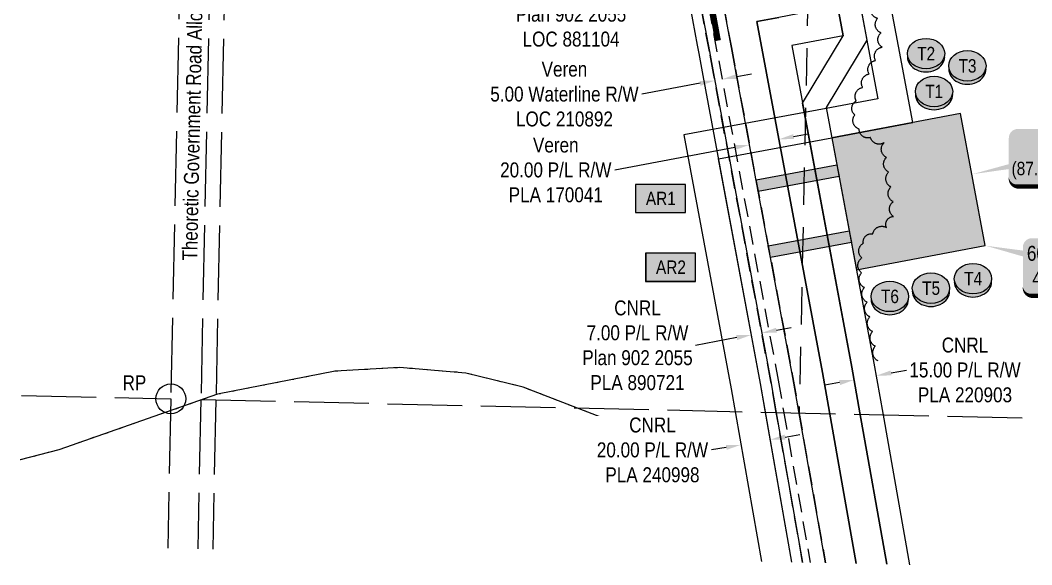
# Model space of a CAD drawing. Extents: x 404135 to 406504, y 6061258 to 6063385.
# Drawn here: x 404585 to 405262, y 6061265 to 6061630 of the extents above; entities that cross this region are included whole.
import ezdxf
from ezdxf.enums import TextEntityAlignment as Align

# ---------------------------------------------------------------- set-up
doc = ezdxf.new("R2010")
doc.units = 0
doc.header["$LTSCALE"] = 5
doc.header["$PDSIZE"] = 0.5
for name, pattern in [('0', [1, 1, 0]), ('foc-ACCESSROAD', [3.75, 2.5, -1.25]), ('foc-FLOWLINE', [3.75, 2.5, -1.25]), ('foc-LSD', [8, 5, -3]), ('foc-UNSURVEYED', [12.5, 10, -2.5]), ('foc-WHEELTRACKS', [2, 0.4, -1.6])]:
    doc.linetypes.add(name, pattern=pattern)
doc.layers.get('Defpoints').update_dxf_attribs({"color": 9})
for name, color, linetype in [('35', 37, 'Continuous'), ('AS-ROADS', 254, 'Continuous'), ('C-FLOWLINE', 13, 'foc-FLOWLINE'), ('C-RW', 13, 'Continuous'), ('DETAIL-T', 7, 'Continuous'), ('F-AR', 190, 'foc-ACCESSROAD'), ('F-RW', 190, 'Continuous'), ('L-ROAD-T', 7, 'Continuous'), ('L-SECTION-LSD', 7, 'foc-LSD'), ('L-USEC', 7, 'foc-UNSURVEYED'), ('P-CROSSINGS', 250, 'Continuous'), ('P-TEMP-BLOCKS', 250, 'Continuous'), ('P-TEMP-H', 41, 'Continuous'), ('P-TEMP_WORKSPACE', 46, 'Continuous'), ('T-BUSH', 110, '0'), ('T-WATER-P3', 160, 'foc-WHEELTRACKS')]:
    doc.layers.add(name, color=color, linetype=linetype)
for name, color, linetype, lineweight in [('C-RW-T', 13, 'Continuous', 9), ('F-AR-T', 190, 'Continuous', 9), ('F-RW-T', 190, 'Continuous', 9)]:
    doc.layers.add(name, color=color, linetype=linetype, lineweight=lineweight)
doc.layers.add('P-100m WELL BORE BUFFER', color=7, linetype='Continuous', true_color=0xf5ffd6)
doc.styles.add('80', font='ARIALN.TTF', dxfattribs={"height": 10})
doc.styles.add('80CG', font='ARIALN.TTF', dxfattribs={"height": 10})
doc.styles.add('80L', font='ARIALN.TTF', dxfattribs={"height": 10})
doc.styles.add('BOLD', font='ARIALNB.TTF')
doc.styles.add('foc-LtypeFont', font='ARIALN.TTF', dxfattribs={"height": 7.35})
doc.linetypes.add('foc-TOPO-flowdirection-NOLINE', pattern='A,0,[">",foc-LtypeFont,S=0.3,R=0,X=0,Y=-0.945],-20,[">",foc-LtypeFont,S=0.3,R=0,X=0,Y=-0.945],0', length=20)
doc.dimstyles.new('Compass 5 000', dxfattribs={"dimscale": 5, "dimtxt": 9, "dimasz": 2, "dimexe": 0.2, "dimexo": 0.0625, "dimgap": 0.5, "dimtad": 0, "dimtih": 1, "dimtoh": 1, "dimzin": 0, "dimdsep": 46, "dimtxsty": '80CG', "dimcen": 0.1, "dimse1": 1, "dimse2": 1, "dimclrd": 256, "dimclrt": 256, "dimaunit": 1, "dimadec": 4, "dimazin": 0, "dimtfac": 0.06, "dimtofl": 0, "dimtmove": 0, "dimatfit": 1, "dimfxl": 0.2, "dimtolj": 1, "dimtzin": 0, "dimlwd": -1, "dimarcsym": 0})

# ---------------------------------------------------------------- blocks, each defined once
blk = doc.blocks.new('*D364')
at = {"layer": 'Defpoints', "color": 0, "transparency": 16777216}
for p in [(405053.09, 6061653.28), (405064.26, 6061593.39), (405049.52, 6061590.64)]:
    blk.add_point(p, dxfattribs=at)
at = {"layer": 'F-AR-T', "transparency": 16777216}
for p, q in [((405062.92, 6061655.12), (405072.75, 6061656.95)), ((405028.51, 6061648.7), (404992.39, 6061641.96))]:
    blk.add_line(p, q, dxfattribs=at)
for points in [[(405062.61, 6061656.76), (405063.22, 6061653.48), (405053.09, 6061653.28)], [(405028.21, 6061650.34), (405028.82, 6061647.06), (405038.35, 6061650.53)]]:
    blk.add_solid(points, dxfattribs=at)
at = {"layer": 'F-AR-T', "transparency": 16777216, "insert": (404953.62, 6061641.96), "char_height": 10, "attachment_point": 5, "style": '80CG'}
blk.add_mtext('\\A1;CNRL\\P15.00 A/R\\PPlan 902 2055\\PLOC 881104', dxfattribs=at)
blk = doc.blocks.new('*D366')
at = {"layer": 'C-RW-T', "transparency": 16777216}
for p, q in [((405064.58, 6061591.96), (405074.41, 6061593.79)), ((405040, 6061587.39), (405001.06, 6061580.14))]:
    blk.add_line(p, q, dxfattribs=at)
for points in [[(405064.27, 6061593.6), (405064.88, 6061590.32), (405054.75, 6061590.13)], [(405039.7, 6061589.02), (405040.31, 6061585.75), (405049.83, 6061589.22)]]:
    blk.add_solid(points, dxfattribs=at)
at = {"layer": 'Defpoints', "color": 0, "transparency": 16777216}
for p in [(405049.83, 6061589.22), (405063.34, 6061516.69), (405068.25, 6061517.6)]:
    blk.add_point(p, dxfattribs=at)
at = {"layer": 'C-RW-T', "transparency": 16777216, "insert": (404949.19, 6061580.14), "char_height": 10, "attachment_point": 5, "style": '80CG'}
blk.add_mtext('\\A1;Veren\\P5.00 Waterline R/W\\PLOC 210892', dxfattribs=at)
blk = doc.blocks.new('*D368')
at = {"layer": 'Defpoints', "color": 0, "transparency": 16777216}
for p in [(405068.08, 6061491.13), (405061.2, 6061489.85), (405074.42, 6061418.97)]:
    blk.add_point(p, dxfattribs=at)
at = {"layer": 'F-RW-T', "transparency": 16777216}
for p, q in [((405091.13, 6061422.08), (405100.96, 6061423.92)), ((405064.59, 6061417.13), (405036.85, 6061411.96))]:
    blk.add_line(p, q, dxfattribs=at)
for points in [[(405090.83, 6061423.72), (405091.44, 6061420.45), (405081.3, 6061420.25)], [(405064.28, 6061418.77), (405064.9, 6061415.49), (405074.42, 6061418.97)]]:
    blk.add_solid(points, dxfattribs=at)
at = {"layer": 'F-RW-T', "transparency": 16777216, "insert": (404998.09, 6061411.96), "char_height": 10, "attachment_point": 5, "style": '80CG'}
blk.add_mtext('\\A1;CNRL\\P7.00 P/L R/W\\PPlan 902 2055\\PPLA 890721', dxfattribs=at)
blk = doc.blocks.new('*D369')
at = {"layer": 'Defpoints', "color": 0, "transparency": 16777216}
for p in [(405140.15, 6061405.54), (405154.88, 6061408.3), (405158, 6061391.62)]:
    blk.add_point(p, dxfattribs=at)
at = {"layer": 'F-RW-T', "transparency": 16777216}
for p, q in [((405167.83, 6061393.46), (405178.28, 6061395.42)), ((405133.44, 6061387.03), (405123.61, 6061385.19))]:
    blk.add_line(p, q, dxfattribs=at)
for points in [[(405167.53, 6061395.1), (405168.14, 6061391.83), (405158, 6061391.62)], [(405133.13, 6061388.67), (405133.74, 6061385.39), (405143.27, 6061388.87)]]:
    blk.add_solid(points, dxfattribs=at)
at = {"layer": 'F-RW-T', "transparency": 16777216, "insert": (405217.36, 6061395.42), "char_height": 10, "attachment_point": 5, "style": '80CG'}
blk.add_mtext('\\A1;CNRL\\P15.00 P/L R/W\\PPLA 220903', dxfattribs=at)
blk = doc.blocks.new('*D371')
at = {"layer": 'C-RW-T', "transparency": 16777216}
for p, q in [((405102.64, 6061551.73), (405112.47, 6061553.57)), ((405063.18, 6061544.36), (404982.93, 6061529.35))]:
    blk.add_line(p, q, dxfattribs=at)
for points in [[(405102.33, 6061553.37), (405102.95, 6061550.1), (405092.81, 6061549.9)], [(405062.88, 6061545.99), (405063.49, 6061542.72), (405073.01, 6061546.19)]]:
    blk.add_solid(points, dxfattribs=at)
at = {"layer": 'Defpoints', "color": 0, "transparency": 16777216}
for p in [(405092.81, 6061549.9), (405090.81, 6061451.05), (405110.6, 6061454.75)]:
    blk.add_point(p, dxfattribs=at)
at = {"layer": 'C-RW-T', "transparency": 16777216, "insert": (404943.39, 6061529.35), "char_height": 10, "attachment_point": 5, "style": '80CG'}
blk.add_mtext('\\A1;Veren\\P20.00 P/L R/W\\PPLA 170041', dxfattribs=at)
blk = doc.blocks.new('*U436')
at = {"true_color": 0xff8aff}
h = blk.add_hatch(color=211, dxfattribs=at)
edge = h.paths.add_edge_path()
edge.add_line((-26.5, -20), (26.5, -20))
edge.add_arc((26.5, -14), 6, 270, 360)
edge.add_line((32.5, -14), (32.5, 12.5))
edge.add_arc((26.5, 12.5), 6, 0, 90)
edge.add_line((26.5, 18.5), (-26.5, 18.5))
edge.add_arc((-26.5, 12.5), 6, 90, 180)
edge.add_line((-32.5, 12.5), (-32.5, -14))
edge.add_arc((-26.5, -14), 6, 180, 270)
at = {"color": 250, "flags": 128}
blk.add_lwpolyline([(-26.5, -20, 3, 3, 0), (26.5, -20, 3, 3, 0.414214), (32.5, -14, 3, 3, 0), (32.5, 12.5, 3, 0, 0.414214), (26.5, 18.5, 0, 0, 0), (-26.5, 18.5, 0, 0, 0.414214), (-32.5, 12.5, 0, 0, 0), (-32.5, -14, 0, 3, 0.414214)], format="xyseb", close=True, dxfattribs=at)
at = {"flags": 128}
blk.add_lwpolyline([(-57.19, -11.83, 0, 7.5, 0), (0, 0, 0, 0, 0)], format="xyseb", dxfattribs=at)
at = {"color": 250}
for tag, p, height, style in [('TEMP_AREA_W1_001', (-9.21, 2.24), 12, 'BOLD'), ('ENTER_TEXT_001', (-30.66, -12.47), 9, '80')]:
    blk.add_attdef(tag, p, '', height=height, dxfattribs=dict(at, style=style))
blk = doc.blocks.new('RP')
at = {"layer": '35', "color": 3}
blk.add_circle((0, 0), 10, dxfattribs=at)
at = {"layer": '35', "color": 3, "style": '80'}
blk.add_attdef('RP_001', (-32.36, 5.75), '', height=10, dxfattribs=at)
blk = doc.blocks.new('*U441')
h = blk.add_hatch(color=254)
edge = h.paths.add_edge_path()
edge.add_line((-34, -20), (34, -20))
edge.add_arc((34, -14), 6, 270, 360)
edge.add_line((40, -14), (40, 12.5))
edge.add_arc((34, 12.5), 6, 0, 90)
edge.add_line((34, 18.5), (-34, 18.5))
edge.add_arc((-34, 12.5), 6, 90, 180)
edge.add_line((-40, 12.5), (-40, -14))
edge.add_arc((-34, -14), 6, 180, 270)
at = {"color": 1, "flags": 128}
blk.add_lwpolyline([(-65.14, 13.55, 0, 10, 0), (0, 0, 5, 5, 0)], format="xyseb", dxfattribs=at)
blk.add_lwpolyline([(-34, -20, 3, 3, 0), (34, -20, 3, 3, 0.414214), (40, -14, 3, 3, 0), (40, 12.5, 3, 0, 0.414214), (34, 18.5, 0, 0, 0), (-34, 18.5, 0, 0, 0.414214), (-40, 12.5, 0, 0, 0), (-40, -14, 0, 3, 0.414214)], format="xyseb", close=True, dxfattribs=at)
at = {"color": 1, "style": '80'}
blk.add_attdef('ENTER_TEXT_001', (-35.99, -5), '', height=10, dxfattribs=at)
blk = doc.blocks.new('Well_proximity')
h = blk.add_hatch(color=191)
h.dxf.hatch_style = 1
edge = h.paths.add_edge_path()
edge.add_ellipse((0, 0), major_axis=(-12.5, 0), ratio=0.816297, start_angle=0, end_angle=360)
h = blk.add_hatch(color=250)
h.dxf.hatch_style = 1
edge = h.paths.add_edge_path()
edge.add_ellipse((0, -2.05), major_axis=(-12.5, 0), ratio=0.816297, start_angle=0, end_angle=180)
edge.add_line((12.5, -2.05), (12.5, 0))
edge.add_ellipse((0, 0), major_axis=(-12.5, 0), ratio=0.816297, start_angle=0, end_angle=180, ccw=False)
edge.add_line((-12.5, 0), (-12.5, -2.05))
at = {"color": 250}
blk.add_ellipse((0, 0), major_axis=(-12.5, 0), ratio=0.816297, dxfattribs=at)
blk.add_ellipse((0, -2.05), major_axis=(-12.5, 0), ratio=0.816297, start_param=0, end_param=3.141593, dxfattribs=at)
at = {"color": 250, "style": '80L'}
blk.add_attdef('CROSSING', text='', height=9, dxfattribs=at).set_placement((0.09, 0.02), align=Align.MIDDLE_CENTER)
blk = doc.blocks.new('*D450')
at = {"layer": 'C-RW-T', "transparency": 16777216}
for p, q in [((405137.57, 6061664.31), (405172.69, 6061670.85)), ((405098.24, 6061656.97), (405088.41, 6061655.14))]:
    blk.add_line(p, q, dxfattribs=at)
for points in [[(405137.27, 6061665.94), (405137.88, 6061662.67), (405127.74, 6061662.47)], [(405097.93, 6061658.61), (405098.54, 6061655.34), (405108.07, 6061658.81)]]:
    blk.add_solid(points, dxfattribs=at)
at = {"layer": 'Defpoints', "color": 0, "transparency": 16777216}
for p in [(405127.74, 6061662.47), (405129.28, 6061654.2), (405109.61, 6061650.53)]:
    blk.add_point(p, dxfattribs=at)
at = {"layer": 'C-RW-T', "transparency": 16777216, "insert": (405212.23, 6061670.85), "char_height": 10, "attachment_point": 5, "style": '80CG'}
blk.add_mtext('\\A1;Veren\\P20.00 P/L R/W\\PPLA 220277', dxfattribs=at)
blk = doc.blocks.new('*D505')
at = {"layer": 'Defpoints', "color": 0, "transparency": 16777216}
for p in [(405067.35, 6061345.35), (405088.05, 6061343.09), (405068.36, 6061339.62)]:
    blk.add_point(p, dxfattribs=at)
at = {"layer": 'F-RW-T', "transparency": 16777216}
for p, q in [((405096.89, 6061350.55), (405106.74, 6061352.28)), ((405057.5, 6061343.62), (405047.66, 6061341.89))]:
    blk.add_line(p, q, dxfattribs=at)
for points in [[(405096.6, 6061352.19), (405097.18, 6061348.91), (405087.04, 6061348.82)], [(405057.22, 6061345.26), (405057.79, 6061341.98), (405067.35, 6061345.35)]]:
    blk.add_solid(points, dxfattribs=at)
at = {"layer": 'F-RW-T', "transparency": 16777216, "insert": (405008.12, 6061341.89), "char_height": 10, "attachment_point": 5, "style": '80CG', "bg_fill": 3, "box_fill_scale": 1.1, "bg_fill_color": 256, "bg_fill_true_color": 13158600, "bg_fill_transparency": 0}
blk.add_mtext('\\A1;CNRL\\P20.00 P/L R/W\\PPLA 240998', dxfattribs=at)
blk = doc.blocks.new('Temp_Area_Small_Pink')
at = {"true_color": 0xff8aff}
h = blk.add_hatch(color=211, dxfattribs=at)
h.dxf.hatch_style = 1
h.paths.add_polyline_path([(-16.83, -9.44), (16.33, -9.44), (16.33, 9.05), (-16.83, 9.05)])
at = {"color": 250}
for points in [[(-17.03, -9.64), (16.53, -9.64), (16.53, 9.25), (-17.03, 9.25)], [(-16.93, -9.54), (16.43, -9.54), (16.43, 9.15), (-16.93, 9.15)]]:
    blk.add_lwpolyline(points, close=True, dxfattribs=at)
at = {"color": 250, "style": '80L'}
blk.add_attdef('TEMPORARY', text='', height=9, dxfattribs=at).set_placement((0, -0.15), align=Align.MIDDLE_CENTER)

msp = doc.modelspace()

# ---------------------------------------------------------------- hatches: boundary and pattern name
at = {"layer": 'P-TEMP-H'}
h = msp.add_hatch(color=256, dxfattribs=at)
h.dxf.hatch_style = 1
h.paths.add_polyline_path([(405230.972, 6061478.711), (405214.426, 6061567.14), (405128.181, 6061551.002), (405144.728, 6061462.573)])
h = msp.add_hatch(color=256, dxfattribs=at)
h.dxf.hatch_style = 1
h.paths.add_polyline_path([(405133.05, 6061524.964), (405078.924, 6061514.891), (405077.46, 6061522.753), (405131.587, 6061532.825)])
h = msp.add_hatch(color=256, dxfattribs=at)
h.dxf.hatch_style = 1
h.paths.add_polyline_path([(405139.86, 6061488.611), (405141.323, 6061480.749), (405087.156, 6061470.666), (405085.692, 6061478.528)])

# ---------------------------------------------------------------- linework, layer by layer
at = {"layer": 'AS-ROADS', "const_width": 4.002, "flags": 128}
msp.add_lwpolyline([(405051.956, 6061616.004), (405044.727, 6061655.24), (405040.102, 6061678.675), (405035.118, 6061704.409), (405031.436, 6061729.824), (405028.236, 6061764.385), (405024.197, 6061794.168), (405018.736, 6061825.902), (405012.55, 6061858.655), (405006.688, 6061890.126), (405002.29, 6061912.132), (404993.116, 6061957.342), (404986.295, 6061990.677)], dxfattribs=at)
at = {"layer": 'C-FLOWLINE'}
for points in [[(405108.66, 6061266.648), (405090.798, 6061368.088), (405087.337, 6061387.756), (405048.959, 6061593.923), (405046.214, 6061608.669), (405037.264, 6061656.748)], [(405042.177, 6061657.664), (405092.255, 6061388.649), (405095.894, 6061367.973), (405113.755, 6061266.533)]]:
    msp.add_lwpolyline(points, dxfattribs=at)
at = {"layer": 'C-RW'}
for points in [[(405123.945, 6061266.304), (405106.083, 6061367.743), (405102.073, 6061390.53), (405063.703, 6061596.659), (405060.958, 6061611.404), (405054.748, 6061644.766), (405089.147, 6061651.158), (405078.825, 6061706.703), (405077.85, 6061709.005), (405073.097, 6061720.013), (405071.071, 6061724.616), (405069.089, 6061729.178), (405063.12, 6061742.958), (405050.85, 6061771.201), (405041.607, 6061821.763), (405038.008, 6061841.412), (405009.878, 6061994.755), (404999.467, 6062007.425), (404994.82, 6062032.316), (404968.109, 6062175.38), (404954.525, 6062248.146), (404949.716, 6062274.72)], [(404970.108, 6062274.261), (404974.188, 6062251.755), (404988.53, 6062174.92), (405018.13, 6062016.37), (405028.571, 6062003.657), (405070.099, 6061777.068), (405081.207, 6061751.353), (405087.164, 6061737.561), (405089.139, 6061732.989), (405091.128, 6061728.383), (405095.887, 6061717.365), (405098.151, 6061712.122), (405112.47, 6061635.157), (405092.794, 6061631.5), (405078.061, 6061628.758), (405122, 6061393.826), (405126.684, 6061367.279), (405144.588, 6061265.84)], [(405117.389, 6061718.016), (405135.81, 6061619.178), (405101.375, 6061612.765), (405141.672, 6061397.388), (405147.066, 6061366.821), (405164.97, 6061265.381)], [(405144.589, 6061265.84), (405126.684, 6061367.28), (405122, 6061393.826), (405078.061, 6061628.758), (405092.793, 6061631.499)]]:
    msp.add_lwpolyline(points, dxfattribs=at)
at = {"layer": 'F-AR'}
for points in [[(405108.66, 6061266.648), (405090.799, 6061368.087), (405087.337, 6061387.756), (405048.959, 6061593.923), (405046.214, 6061608.669), (405037.264, 6061656.748)], [(405052.007, 6061659.494), (405060.958, 6061611.404), (405063.702, 6061596.658), (405102.073, 6061390.53), (405106.083, 6061367.743), (405123.945, 6061266.304)]]:
    msp.add_lwpolyline(points, dxfattribs=at)
at = {"layer": 'F-RW'}
for points in [[(405164.97, 6061265.381), (405147.066, 6061366.821), (405141.672, 6061397.388), (405108.623, 6061574.024), (405135.81, 6061619.178), (405117.389, 6061718.016), (405114.377, 6061724.976), (405114.035, 6061725.766), (405109.608, 6061736.002), (405109.249, 6061736.785), (405107.286, 6061741.384), (405105.294, 6061745.968), (405099.357, 6061759.753), (405089.348, 6061782.935), (405077.302, 6061848.689), (405073.702, 6061868.326), (405047.255, 6062012.571), (405036.826, 6062025.269), (405008.958, 6062174.459), (404993.758, 6062255.846), (404990.505, 6062273.803)], [(405005.811, 6062273.459), (405008.514, 6062258.539), (405024.288, 6062174.114), (405050.856, 6062031.935), (405061.274, 6062019.25), (405103.785, 6061787.336), (405112.978, 6061766.051), (405118.931, 6061752.27), (405120.911, 6061747.687), (405122.896, 6061743.091), (405127.655, 6061732.071), (405131.818, 6061722.434), (405151.592, 6061616.322), (405124.407, 6061571.171), (405156.426, 6061400.06), (405162.351, 6061366.477), (405180.256, 6061265.037)], [(405101.526, 6061266.808), (405083.664, 6061368.248), (405080.45, 6061386.508), (405042.077, 6061592.648), (405039.332, 6061607.393), (405038.281, 6061613.041), (405030.385, 6061655.461)], [(405037.264, 6061656.748), (405046.214, 6061608.669), (405048.959, 6061593.923), (405087.337, 6061387.756), (405090.799, 6061368.087), (405108.66, 6061266.648)]]:
    msp.add_lwpolyline(points, dxfattribs=at)
at = {"layer": 'F-RW', "flags": 128}
for points in [[(405005.743, 6062273.279), (405045.636, 6062059.873), (405061.223, 6062019.282), (405103.705, 6061787.357), (405131.571, 6061723.316), (405159.102, 6061577.09), (405124.446, 6061570.642), (405029.113, 6061552.901), (405060.749, 6061382.893), (405081.09, 6061267.268)], [(405101.47, 6061266.809), (405080.421, 6061386.454), (405052.425, 6061536.904), (405128.181, 6061551.002), (405182.445, 6061561.155), (405172.827, 6061612.239), (405150.801, 6061729.228), (405122.955, 6061793.223), (405080.552, 6062024.714), (405062.642, 6062071.354), (405026.142, 6062272.826)]]:
    msp.add_lwpolyline(points, dxfattribs=at)
at = {"layer": 'L-SECTION-LSD', "flags": 128}
msp.add_lwpolyline([(405123.213, 6062170.833), (405106.345, 6061366.684)], dxfattribs=at)
at = {"layer": 'L-USEC', "flags": 128}
for points in [[(404702.622, 6062180.289), (404685.685, 6061376.144)], [(404722.726, 6062179.866), (404705.789, 6061375.721)], [(404732.777, 6062179.611), (404715.841, 6061375.466)], [(404585.75, 6061378.331), (404685.685, 6061376.144)], [(404685.685, 6061376.144), (404683.581, 6061276.209)], [(404705.789, 6061375.721), (404703.685, 6061275.757)], [(404705.789, 6061375.692), (405506.903, 6061357.675)], [(404715.841, 6061375.466), (404713.737, 6061275.53)]]:
    msp.add_lwpolyline(points, dxfattribs=at)
at = {"layer": 'P-TEMP_WORKSPACE'}
for points in [[(405230.972, 6061478.711), (405214.426, 6061567.14), (405128.181, 6061551.002), (405144.728, 6061462.573)], [(405133.05, 6061524.964), (405078.924, 6061514.891), (405077.46, 6061522.753), (405131.587, 6061532.825)], [(405139.86, 6061488.611), (405141.323, 6061480.749), (405087.156, 6061470.666), (405085.692, 6061478.528)]]:
    msp.add_lwpolyline(points, close=True, dxfattribs=at)
at = {"layer": 'T-BUSH', "flags": 128}
msp.add_lwpolyline([(405159.2, 6061401.54, -0.5205671), (405157.361, 6061411.365, -0.5205671), (405155.522, 6061421.191, -0.5205671), (405153.684, 6061431.016, -0.5205671), (405151.845, 6061440.841, -0.5205671), (405150.007, 6061450.667, -0.5205671), (405148.168, 6061460.492, -0.5205671), (405148.281, 6061470.467, -0.5205671), (405149.317, 6061480.309, -0.5205671), (405155.663, 6061486.641, -0.5205671), (405164.701, 6061490.866, -0.5205671), (405169.457, 6061498.237, -0.5205671), (405169.297, 6061508.147, -0.5205671), (405167.779, 6061518.027, -0.5205671), (405166.26, 6061527.907, -0.5205671), (405164.742, 6061537.787, -0.5205671), (405163.224, 6061547.667, -0.5205671), (405154.104, 6061551.133, -0.5205671), (405146.517, 6061556.76, -0.5205671), (405143.558, 6061566.171, -0.5205671), (405144.55, 6061575.586, -0.5205671), (405148.843, 6061584.613, -0.5205671), (405153.136, 6061593.64, -0.5205671), (405157.429, 6061602.667, -0.5205671), (405161.896, 6061611.61, -0.5205671), (405161.135, 6061621.162, -0.5205671), (405158.847, 6061630.893, -0.5205671), (405155.04, 6061639.751, -0.5205671), (405148.942, 6061647.258, -0.5205671), (405147.093, 6061657.082, -0.5205671), (405145.243, 6061666.905, -0.5205671), (405143.394, 6061676.728, -0.5205671), (405141.63, 6061686.54, -0.5205671), (405145.975, 6061695.543, -0.5205671), (405148.213, 6061704.885, -0.5205671), (405146.92, 6061714.797, -0.5205671), (405145.627, 6061724.709, -0.5205671), (405146.924, 6061733.586, -0.5205671), (405154.692, 6061739.877, -0.5205671), (405163.126, 6061745.075, -0.5205671), (405172.279, 6061749.091, -0.5205671), (405181.433, 6061753.107, -0.5205671), (405190.586, 6061757.124, -0.5205671), (405199.74, 6061761.14, -0.5205671), (405208.893, 6061765.157, -0.5205671), (405218.047, 6061769.173, -0.5205671), (405227.2, 6061773.19, -0.5205671), (405236.354, 6061777.206, -0.5205671), (405245.507, 6061781.223, -0.5205671), (405254.661, 6061785.239, -0.5205671), (405263.814, 6061789.256, -0.5205671), (405272.968, 6061793.272, -0.5205671), (405282.121, 6061797.289, -0.5205671), (405291.275, 6061801.305, -0.5205671), (405300.428, 6061805.322, -0.5205671), (405309.582, 6061809.338, -0.5205671), (405318.735, 6061813.354, -0.5205671), (405327.889, 6061817.371, -0.5205671), (405337.042, 6061821.387, -0.5205671), (405346.976, 6061825.746, -0.5205671)], format="xyb", dxfattribs=at)
at = {"layer": 'T-WATER-P3', "flags": 128}
msp.add_lwpolyline([(405030.04, 6061347.604), (404991.497, 6061356.939), (404921.503, 6061383.968), (404883.08, 6061393.415), (404838.862, 6061397.072), (404795.733, 6061394.614), (404716.866, 6061379.157), (404610.689, 6061341.988), (404584.841, 6061335.193)], dxfattribs=at)
at = {"layer": 'T-WATER-P3', "linetype": 'foc-TOPO-flowdirection-NOLINE', "flags": 128}
msp.add_lwpolyline([(405030.04, 6061347.604), (404991.497, 6061356.939), (404921.503, 6061383.968), (404883.08, 6061393.415), (404838.862, 6061397.072), (404795.733, 6061394.614), (404716.866, 6061379.157), (404610.689, 6061341.988), (404584.841, 6061335.193)], dxfattribs=at)

# ---------------------------------------------------------------- block references
at = {"layer": '35', "color": 4}
msp.add_blockref('RP', (404685.685, 6061376.144), dxfattribs=at).add_auto_attribs({'RP_001': 'RP'})
at = {"layer": 'DETAIL-T', "color": 4}
ref = msp.add_blockref('*U441', (405296.116, 6061465.158), dxfattribs=at)
ref.add_attrib('ENTER_TEXT_001', '6061478.71 N.', (405258.82, 6061468.577), dxfattribs={"layer": '0', "color": 1, "height": 10, "style": '80'})
ref.add_attrib('ENTER_TEXT_002', '405230.97 E.', (405262.459, 6061451.869), dxfattribs={"layer": '0', "color": 1, "height": 10, "style": '80'})
at = {"layer": 'P-100m WELL BORE BUFFER', "xscale": 0.999592, "yscale": 0.999592, "zscale": 0.999592}
for p, values in [((405013.749, 6061510.466), {'TEMPORARY': 'AR1'}), ((405020.507, 6061464.439), {'TEMPORARY': 'AR2'})]:
    msp.add_blockref('Temp_Area_Small_Pink', p, dxfattribs=at).add_auto_attribs(values)
at = {"layer": 'P-CROSSINGS', "color": 4}
for p, values in [((405191.271, 6061607.281), {'CROSSING': 'T2'}), ((405218.95, 6061599.057), {'CROSSING': 'T3'}), ((405196.636, 6061581.938), {'CROSSING': 'T1'}), ((405222.72, 6061456.576), {'CROSSING': 'T4'}), ((405194.6, 6061450.237), {'CROSSING': 'T5'}), ((405167.021, 6061444.721), {'CROSSING': 'T6'})]:
    msp.add_blockref('Well_proximity', p, dxfattribs=at).add_auto_attribs(values)
at = {"layer": 'P-TEMP-BLOCKS', "xscale": 0.99959315, "yscale": 0.99959315, "zscale": 0.99959315}
msp.add_blockref('*U436', (405279.198, 6061538.322), dxfattribs=at).add_auto_attribs({'TEMP_AREA_W1_001': 'BP1', 'ENTER_TEXT_001': '(87.8x90.0)'})

# ---------------------------------------------------------------- texts
at = {"layer": 'L-ROAD-T', "style": '80L'}
msp.add_text('Theoretic Government Road Allowance', height=9.99593, rotation=88.79346, dxfattribs=at).set_placement((404700.4, 6061568.565), align=Align.MIDDLE_CENTER)

# ---------------------------------------------------------------- dimensions: what is measured, and where the dimension line sits
at = {"layer": 'C-RW-T', "color": 4}
dim = msp.add_linear_dim(base=(405127.741, 6061662.474), p1=(405109.609, 6061650.535), p2=(405129.283, 6061654.202), angle=10.557802, text='Veren\\P20.00 P/L R/W\\PPLA 220277', dimstyle='Compass 5 000', dxfattribs=at)
dim.commit()
dim.dimension.update_dxf_attribs({"geometry": '*D450', "text_midpoint": (405212.225, 6061670.851), "dimtype": 161})
at = {"layer": 'C-RW-T'}
for base, p1, p2, angle, text, picture, middle in [((405049.834, 6061589.216), (405068.249, 6061517.605), (405063.335, 6061516.69), 190.544993, 'Veren\\P5.00 Waterline R/W\\PLOC 210892', '*D366', (404949.185, 6061580.138)), ((405092.811, 6061549.896), (405090.807, 6061451.051), (405110.605, 6061454.754), 10.593456, 'Veren\\P20.00 P/L R/W\\PPLA 170041', '*D371', (404943.391, 6061529.346))]:
    dim = msp.add_linear_dim(base=base, p1=p1, p2=p2, angle=angle, text=text, dimstyle='Compass 5 000', override={"dimtxt": 10}, dxfattribs=at)
    dim.commit()
    dim.dimension.update_dxf_attribs({"geometry": picture, "text_midpoint": middle, "dimtype": 161})
at = {"layer": 'F-AR-T'}
dim = msp.add_linear_dim(base=(405053.086, 6061653.284), p1=(405049.522, 6061590.635), p2=(405064.263, 6061593.386), angle=10.569529, text='CNRL\\P15.00 A/R\\PPlan 902 2055\\PLOC 881104', dimstyle='Compass 5 000', dxfattribs=at)
dim.commit()
dim.dimension.update_dxf_attribs({"geometry": '*D364', "text_midpoint": (404953.623, 6061641.959), "dimtype": 161})
at = {"layer": 'F-RW-T'}
dim = msp.add_linear_dim(base=(405074.421, 6061418.966), p1=(405068.076, 6061491.129), p2=(405061.196, 6061489.845), angle=190.569228, text='CNRL\\P7.00 P/L R/W\\PPlan 902 2055\\PPLA 890721', dimstyle='Compass 5 000', override={"dimtxt": 10}, dxfattribs=at)
dim.commit()
dim.dimension.update_dxf_attribs({"geometry": '*D368', "text_midpoint": (404998.085, 6061411.956), "dimtype": 161})
at = {"layer": 'F-RW-T', "color": 1}
dim = msp.add_linear_dim(base=(405158.004, 6061391.624), p1=(405140.147, 6061405.538), p2=(405154.885, 6061408.296), angle=10.59866, text='CNRL\\P15.00 P/L R/W\\PPLA 220903', dimstyle='Compass 5 000', override={"dimtxt": 10}, dxfattribs=at)
dim.commit()
dim.dimension.update_dxf_attribs({"geometry": '*D369', "text_midpoint": (405217.363, 6061395.418), "dimtype": 161})

# ---------------------------------------------------------------- next in the draw order: dimensions: what is measured, and where the dimension line sits
at = {"layer": 'F-RW-T'}
dim = msp.add_aligned_dim(p1=(405088.051, 6061343.086), p2=(405068.361, 6061339.623), distance=-5.818, text='CNRL\\P20.00 P/L R/W\\PPLA 240998', dimstyle='Compass 5 000', override={"dimtxt": 10, "dimtfill": 1}, dxfattribs=at)
dim.commit()
dim.dimension.update_dxf_attribs({"geometry": '*D505', "text_midpoint": (405008.116, 6061341.887)})

doc.saveas('drawing.dxf')
